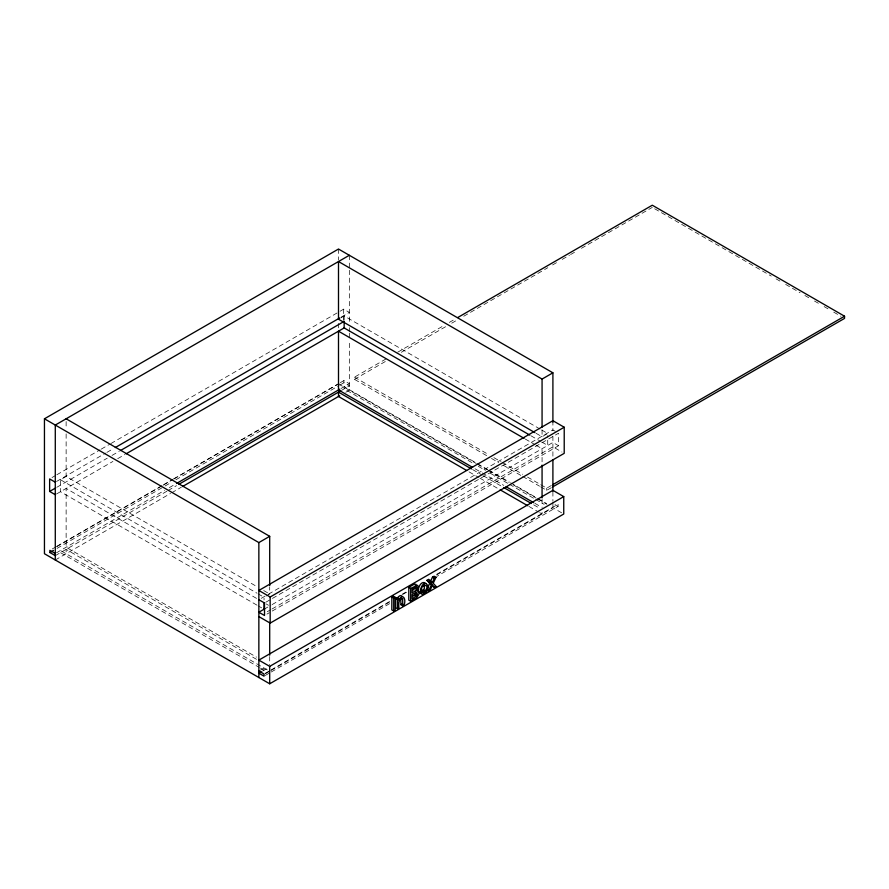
<?xml version="1.0" encoding="UTF-8"?>
<svg xmlns="http://www.w3.org/2000/svg" width="889" height="889" viewBox="0 0 889 889"><rect width="100%" height="100%" fill="white"/><g stroke="black" fill="none" stroke-linecap="round" stroke-linejoin="round"><path stroke-width="0.67" stroke-dasharray="4.45 3.33" d="M52.029 477.537L55.629 475.459M56.829 474.759L100.046 449.823M101.246 449.123L109.647 444.278M110.847 443.578L338.876 311.928M340.076 311.239L343.676 309.15L349.333 312.417L340.932 317.273M56.485 481.494L105.691 453.079M106.891 452.39L112.903 448.923M256.854 605.087L60.474 491.706L60.474 479.738L66.13 476.471L256.521 586.396M340.765 317.918L344.154 315.962L540.534 429.343M56.829 487.283L107.247 458.179M112.047 455.401L119.248 451.245M56.485 494.006L112.903 461.447M117.704 458.668L124.905 454.512M52.273 548.957L55.874 546.879M57.074 546.179L162.687 485.205M163.887 484.516L172.288 479.66M173.488 478.971L339.12 383.348M340.32 382.648L343.921 380.57L349.333 383.704L340.765 388.649M56.452 546.813L162.065 485.839M163.265 485.138L172.866 479.593M174.066 478.904L337.298 384.67M57.074 548.357L163.887 486.683M165.087 485.994L171.088 482.527M175.889 479.76L339.12 385.526M340.32 384.826L343.921 382.748L349.333 385.882L341.887 390.171M486.65 455.646L354.467 379.336L354.467 377.158L386.893 358.434M397.705 352.2L444.533 325.163M449.345 322.385L455.346 318.918M354.467 379.336L385.693 361.312M401.306 352.3L446.934 325.952M451.745 323.174L457.746 319.707M463.747 316.24L547.813 267.711M552.614 264.933L557.414 262.166M562.226 259.388L569.427 255.232M570.627 254.532L576.628 251.065M581.439 248.298L652.293 207.393M56.485 552.78L164.509 490.417M169.31 487.639L175.311 484.172M55.285 555.647L166.91 491.206M168.11 490.506L176.511 485.661M55.285 559.992L170.51 493.473M171.71 492.784L181.312 487.239M345.732 392.305L349.333 390.227L349.333 339.965M261.255 598.33L267.256 594.863M268.456 594.174L552.902 429.954L556.303 431.91M266.3 595.963L269.7 594.008L269.7 587.14M536.078 433.299L542.068 436.755L547.724 433.488L547.724 437.477M265.711 602.286L558.559 433.221L558.559 445.733L266.911 614.11M264.044 609.243L270.867 605.309M272.067 604.609L552.902 442.466L558.559 445.733M267.256 611.732L270.867 609.654M272.067 608.965L552.902 446.823L561.959 452.045M540.723 484.694L546.735 488.161L551.536 485.383M540.723 486.872L546.735 490.339L551.536 487.561M260.055 670.306L266.3 666.706M262.455 671.095L267.433 668.228M265.244 673.295L270.045 670.528M271.245 669.839L390.06 601.231M402.061 594.308L406.862 591.529M436.866 574.205L558.092 504.23L558.092 506.397L436.866 576.383M265.367 673.773L269.656 671.295M270.867 670.595L389.682 601.997M402.884 594.374L406.484 592.296M436.488 574.972L552.902 507.763L563.748 514.02M265.244 675.473L270.045 672.706M271.245 672.006L390.06 603.409M654.693 208.782L771.252 276.068M776.053 278.846L780.864 281.624M785.665 284.402L800.089 292.725M804.901 295.492L809.701 298.271M814.513 301.049L819.314 303.827M824.125 306.594L828.926 309.372M833.738 312.15L840.95 316.306M541.734 430.032L547.724 433.488M530.955 435.777L540.534 441.311M541.734 442L547.724 445.456L547.724 438.81M525.299 439.044L534.889 444.578M536.078 445.267L542.068 448.723L542.068 463.758M354.467 377.158L489.05 454.857M493.862 457.635L501.074 461.791M502.274 462.491L522.699 474.282M527.51 477.06L539.523 483.994M491.461 458.424L498.662 462.58M503.474 465.358L521.499 475.771M522.699 476.46L539.523 486.172M554.98 504.608L558.092 506.397M487.85 469.659L344.154 386.693L344.154 388.871L473.481 463.536M489.05 470.348L509.408 482.105M510.597 482.794L536.945 498.007M538.145 498.696L546.524 503.53M338.498 383.97L476.271 463.513M477.471 464.202L487.05 469.736M488.239 470.425L508.597 482.182M513.386 484.95L536.145 498.084M537.345 498.773L546.924 504.307M478.271 466.303L485.45 470.448M490.25 473.215L508.208 483.583M509.408 484.283L534.556 498.796M535.745 499.485L544.135 504.33M475.015 468.77L480.993 472.226M482.194 472.926L503.752 485.361M534.889 503.341L540.868 506.797M472.615 469.57L482.194 475.093M483.394 475.793L502.552 486.85M533.689 504.83L539.679 508.286M469.025 471.848L478.604 477.382M479.804 478.071L498.962 489.128M528.899 506.419L538.478 511.942M539.679 512.642L542.068 514.02L542.068 511.842M263.711 590.552L269.7 594.008M60.474 479.738L256.854 593.119M258.054 593.808L264.044 597.275L264.044 599.931M256.521 598.375L66.13 488.45L66.13 547.213L256.521 657.138M266.111 603.898L268.5 605.287M258.054 605.787L261.644 607.854M256.521 659.316L66.13 549.391L66.13 553.736M267.3 669.884L60.474 550.48L60.474 552.647L259.255 667.417M260.455 668.106L264.044 670.184L264.044 668.006M552.902 420.697L552.902 430.654M552.902 436.155L552.902 458.191M552.902 491.706L552.902 501.229M552.902 502.252L552.902 507.763M546.735 488.161L546.735 490.339M542.068 429.887L542.068 436.755M542.068 499.285L542.068 507.486M349.333 255.287L349.333 268.889M349.333 270.245L349.333 322.763M349.333 327.663L349.333 331.764M349.333 333.131L349.333 338.598M344.154 315.962L344.154 319.951M343.921 380.57L343.921 382.748M343.676 309.15L343.676 320.418M338.498 249.031L338.498 260.044M338.498 323.385L338.498 328.897M269.7 656.538L269.7 664.739M66.13 421.542L66.13 428.409M66.13 433.899L66.13 476.471"/><path stroke-width="1.33" d="M413.041 596.163L415.196 594.196L415.596 591.807M417.341 594.73L416.852 592.23L412.152 594.43L412.152 598.853L417.085 595.286L417.341 594.73L415.452 593.641M412.674 590.44L414.919 588.351L414.941 586.095L416.83 587.184L416.452 590.029L412.152 592.919L412.152 589.04L416.83 587.184M430.543 583.895L432.432 584.984L430.309 589.885L428.665 590.841L426.776 589.751M430.498 581.517L432.387 582.606L434.354 578.239L435.988 577.305L434.099 576.216L432.476 577.161L431.109 580.139M427.265 588.662L429.72 583.217L426.998 580.317L428.698 579.328L432.387 582.606M428.665 590.841L431.598 584.306L426.998 580.317M435.988 577.305L433.199 583.284L436.199 586.484L434.521 587.451L432.643 586.362M423.709 592.552C415.463 584.829 434.132 581.695 423.709 592.552L421.831 591.463L424.297 588.685L424.297 584.351M423.331 591.807L421.508 592.919M563.748 496.607L269.7 666.372L258.855 660.116L552.902 490.35L563.748 496.607L563.748 514.02L269.7 683.785L44.45 553.736L44.45 418.797L338.498 249.031L552.902 372.813L552.902 422.386M349.333 255.287L55.285 425.053L55.285 559.992M115.303 447.545L339.731 317.962M55.285 482.182L49.628 478.927L49.628 491.439L55.629 487.972M120.448 450.556L343.676 321.674M126.105 453.823L344.532 327.708M55.285 553.469L49.873 550.335L49.873 552.514L53.473 550.435M457.746 317.529L652.293 205.215L844.55 316.217L844.55 318.395L552.736 486.872M176.511 483.483L339.731 389.249M178.911 484.272L340.932 390.727M182.512 486.55L339.731 395.772M44.45 418.797L258.855 542.579L269.7 536.323L269.7 585.762M534.889 432.61L338.498 319.218L338.498 261.544L542.068 379.07L552.902 372.813M564.215 427.231L552.902 420.697L258.855 590.463L270.167 596.997L564.215 427.231L564.215 453.346L270.167 623.111L258.855 616.588M264.855 608.765L258.855 612.232L264.511 615.499L264.511 602.986L258.855 599.719M552.736 484.694L844.55 316.217M261.255 671.795L258.855 673.173L264.044 676.173L264.044 673.995L258.855 670.995M391.838 597.075L393.305 596.23L395.194 597.319L395.194 610.154L393.727 611.01L391.838 609.921L391.838 597.075L393.727 598.164L395.194 597.319M408.796 587.285L410.685 588.374L417.586 585.273L418.541 587.118L416.985 590.741L418.941 591.674A4.601 2.656 -60 0 1 418.752 594.508L416.719 597.519L410.685 601.208L408.796 600.131L408.796 587.285L414.118 584.306L415.696 584.184L416.552 585.229M402.639 598.764C398.405 597.364 398.483 605.72 398.983 607.976L397.616 608.754L395.727 607.676L395.727 598.375L396.961 597.664L398.839 598.753L398.839 600.075C402.606 592.796 406.395 598.719 404.162 604.976L402.795 605.765L400.906 604.676L400.75 597.675L402.639 598.764L402.795 605.765M395.727 598.375L397.616 599.453L398.839 598.753M428.876 581.406L430.587 580.417M400.906 604.676L402.273 603.887M529.766 435.088L344.154 327.93L344.154 321.273M524.11 438.355L338.498 331.197L338.498 389.96L472.615 467.392M506.141 486.75L533.689 502.652M471.414 468.881L338.498 392.138L338.498 396.483L466.625 470.459M503.752 487.539L531.289 503.441M500.163 489.817L527.699 505.719M432.476 577.161L434.354 578.239M429.72 583.217L431.598 584.306M423.653 589.963L425.531 591.052M423.242 590.474L425.131 591.563M422.797 590.896L424.686 591.985M421.375 591.552L423.264 592.641M414.919 588.351L416.808 589.44M415.196 594.196L417.085 595.286M414.885 594.685L416.774 595.774M414.507 595.119L416.396 596.197M66.13 418.797L269.7 536.323M49.628 491.439L55.285 494.706M49.873 552.514L55.285 555.647M434.521 587.451L432.432 584.984M402.028 596.152C400.306 594.263 397.605 597.275 396.961 598.986L396.961 597.664M425.82 583.54C421.786 579.395 416.485 588.662 419.119 592.43A4.789 2.767 -60 0 0 420.786 593.096M552.902 459.569L552.902 491.239M542.068 379.07L542.068 427.142M542.068 465.125L542.068 497.918M410.685 588.374L410.685 601.208M397.616 599.453L397.616 608.754M393.727 598.164L393.727 611.01M270.167 596.997L270.167 623.111M269.7 622.378L269.7 655.171M269.7 666.372L269.7 683.785M264.044 602.586L264.044 609.243M258.855 542.579L258.855 677.529M420.497 589.685L421.008 593.519A4.789 2.767 -60 0 0 422.675 594.185C434.065 590.152 424.453 575.25 420.497 589.685"/></g></svg>
